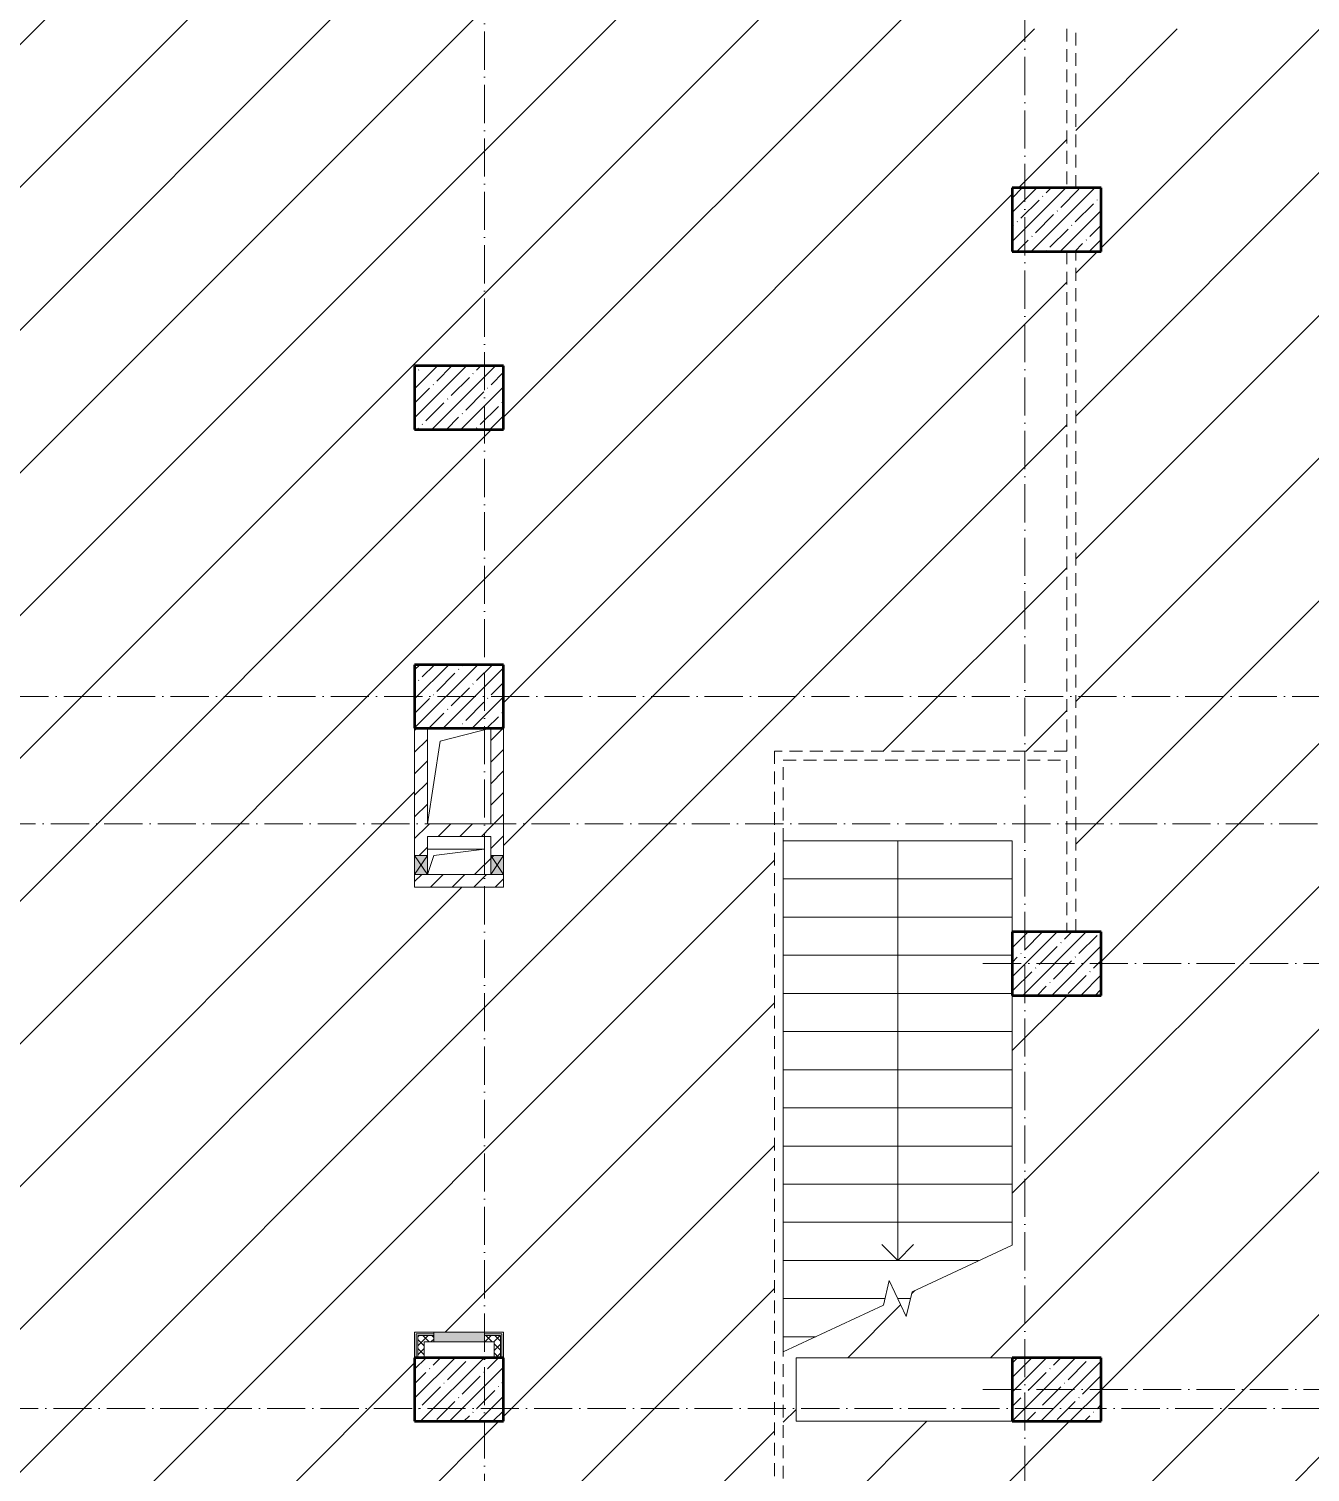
# Model space of a CAD drawing. Header units: millimetres. Extents: x -17017 to 628417, y -109036 to 199237.
# Drawn here: x 602083 to 612162, y 160265 to 171615 of the extents above; entities that cross this region are included whole.
import ezdxf

# ---------------------------------------------------------------- set-up
doc = ezdxf.new("R2010")
doc.units = ezdxf.units.MM
doc.linetypes.add('200_ШТРИХ_ш1п0_6_', pattern=[160, 100, -60])
doc.linetypes.add('50_200_ШТРИХ_1Т_ш5_п1_п1_', pattern=[700, 500, -100, 0, -100])
for name, color, linetype, lineweight in [('3.1) ЖБ окна 1.2 м', 102, 'Continuous', 30), ('A-DETL-____-OTLN-3', 7, '200_ШТРИХ_ш1п0_6_', 9), ('A-DETL-GENF-OTLN', 7, 'Continuous', 9), ('A-FLOR-____-OTLN', 7, 'Continuous', 9), ('A-GENM-____-OTLN', 7, 'Continuous', 9), ('A-GLAZ-____-OTLN', 7, 'Continuous', 9), ('A-WALL-____-MCUT', 7, 'Continuous', 13), ('A-WALL-____-MCUT-1', 7, 'Continuous', 9), ('A-WALL-____-OTLN', 7, 'Continuous', 9), ('A-WALL-____-PATT-1', 7, 'Continuous', 9), ('A-WALL-FNSH-MCUT-1', 7, 'Continuous', 9), ('S-COLS-____-MCUT', 7, 'Continuous', 50), ('S-COLS-____-OTLN', 7, 'Continuous', 9), ('S-GRID-____-OTLN-1', 7, '50_200_ШТРИХ_1Т_ш5_п1_п1_', 9), ('S-STRS-____-MBND', 7, 'Continuous', 9), ('S-STRS-____-OTLN-1', 7, 'Continuous', 9), ('стяжа', 7, 'Continuous', 30)]:
    doc.layers.add(name, color=color, linetype=linetype, lineweight=lineweight)
doc.layers.add('A-WALL-____-PATT-3', color=9, linetype='Continuous', lineweight=9, true_color=0x808080)
pattern_1 = [(45, (473308.1, 27070.75), (-561.266, 561.266), [])]
pattern_2 = [(45, (516567.8, 90784.41), (-84.85281, 84.85281), [])]
pattern_3 = [(45, (516567.8, 90784.41), (-35.35534, 35.35534), []), (135, (516567.8, 90784.41), (-35.35534, -35.35534), [])]

# ---------------------------------------------------------------- blocks, each defined once
blk = doc.blocks.new('BSC_Колонна _Прямоугольная - 500х700-V97-АР1_План отверстий 2 этажа в осях 1-64_Ю-ЯЯ')
at = {"layer": 'S-COLS-____-OTLN'}
h = blk.add_hatch(dxfattribs=at)
h.set_pattern_fill('FP_110', color=256, style=0, pattern_type=2)
h.set_pattern_definition([(315, (-70131.04, 93600), (114.04925, 114.04925), []), (315, (-70131.04, 93485.95), (114.04925, 114.04925), [201.613, -40.323, 3.353, -36.97])])
h.paths.add_polyline_path([(-250, -350), (250, -350), (250, 350), (-250, 350)], flags=0)
at = {"layer": 'S-COLS-____-MCUT'}
for p, q in [((250, 350), (-250, 350)), ((-250, 350), (-250, -350)), ((250, -350), (250, 350)), ((-250, -350), (250, -350))]:
    blk.add_line(p, q, dxfattribs=at)
blk = doc.blocks.new('BSC_Колонна _Прямоугольная - 500х700-V98-АР1_План отверстий 2 этажа в осях 1-64_Ю-ЯЯ')
at = {"layer": 'S-COLS-____-OTLN'}
h = blk.add_hatch(dxfattribs=at)
h.set_pattern_fill('FP_111', color=256, style=0, pattern_type=2)
h.set_pattern_definition([(315, (-73481.04, 93600), (114.04925, 114.04925), []), (315, (-73481.04, 93485.95), (114.04925, 114.04925), [201.613, -40.323, 3.353, -36.97])])
h.paths.add_polyline_path([(-250, -350), (250, -350), (250, 350), (-250, 350)], flags=0)
at = {"layer": 'S-COLS-____-MCUT'}
for p, q in [((250, 350), (-250, 350)), ((-250, 350), (-250, -350)), ((250, -350), (250, 350)), ((-250, -350), (250, -350))]:
    blk.add_line(p, q, dxfattribs=at)
blk = doc.blocks.new('BSC_Колонна _Прямоугольная - 500х700-V101-АР1_План отверстий 2 этажа в осях 1-64_Ю-ЯЯ')
at = {"layer": 'S-COLS-____-OTLN'}
h = blk.add_hatch(dxfattribs=at)
h.set_pattern_fill('FP_114', color=256, style=0, pattern_type=2)
h.set_pattern_definition([(315, (-79331.04, 93600), (114.04925, 114.04925), []), (315, (-79331.04, 93485.95), (114.04925, 114.04925), [201.613, -40.323, 3.353, -36.97])])
h.paths.add_polyline_path([(-250, -350), (250, -350), (250, 350), (-250, 350)], flags=0)
at = {"layer": 'S-COLS-____-MCUT'}
for p, q in [((250, 350), (-250, 350)), ((-250, 350), (-250, -350)), ((250, -350), (250, 350)), ((-250, -350), (250, -350))]:
    blk.add_line(p, q, dxfattribs=at)
blk = doc.blocks.new('BSC_Колонна _Прямоугольная - 500х700-V134-АР1_План отверстий 2 этажа в осях 1-64_Ю-ЯЯ')
at = {"layer": 'S-COLS-____-OTLN'}
h = blk.add_hatch(dxfattribs=at)
h.set_pattern_fill('FP_147', color=256, style=0, pattern_type=2)
h.set_pattern_definition([(315, (-70131.04, 88900), (114.04925, 114.04925), []), (315, (-70131.04, 88785.95), (114.04925, 114.04925), [201.613, -40.323, 3.353, -36.97])])
h.paths.add_polyline_path([(-250, -350), (250, -350), (250, 350), (-250, 350)], flags=0)
at = {"layer": 'S-COLS-____-MCUT'}
for p, q in [((250, 350), (-250, 350)), ((-250, 350), (-250, -350)), ((250, -350), (250, 350)), ((-250, -350), (250, -350))]:
    blk.add_line(p, q, dxfattribs=at)
blk = doc.blocks.new('BSC_Колонна _Прямоугольная - 500х700-V137-АР1_План отверстий 2 этажа в осях 1-64_Ю-ЯЯ')
at = {"layer": 'S-COLS-____-OTLN'}
h = blk.add_hatch(dxfattribs=at)
h.set_pattern_fill('FP_150', color=256, style=0, pattern_type=2)
h.set_pattern_definition([(315, (-75581.04, 88900), (114.04925, 114.04925), []), (315, (-75581.04, 88785.95), (114.04925, 114.04925), [201.613, -40.323, 3.353, -36.97])])
h.paths.add_polyline_path([(-250, -350), (250, -350), (250, 350), (-250, 350)], flags=0)
at = {"layer": 'S-COLS-____-MCUT'}
for p, q in [((250, 350), (-250, 350)), ((-250, 350), (-250, -350)), ((250, -350), (250, 350)), ((-250, -350), (250, -350))]:
    blk.add_line(p, q, dxfattribs=at)
blk = doc.blocks.new('BSC_Колонна _Прямоугольная - 500х700-V140-АР1_План отверстий 2 этажа в осях 1-64_Ю-ЯЯ')
at = {"layer": 'S-COLS-____-OTLN'}
h = blk.add_hatch(dxfattribs=at)
h.set_pattern_fill('FP_153', color=256, style=0, pattern_type=2)
h.set_pattern_definition([(315, (-77931.04, 88900), (114.04925, 114.04925), []), (315, (-77931.04, 88785.95), (114.04925, 114.04925), [201.613, -40.323, 3.353, -36.97])])
h.paths.add_polyline_path([(-250, -350), (250, -350), (250, 350), (-250, 350)], flags=0)
at = {"layer": 'S-COLS-____-MCUT'}
for p, q in [((250, 350), (-250, 350)), ((-250, 350), (-250, -350)), ((250, -350), (250, 350)), ((-250, -350), (250, -350))]:
    blk.add_line(p, q, dxfattribs=at)
blk = doc.blocks.new('AR_Отверстие прямоугольное _в плите_ - AR_Отверстие прямоугольное _в плите_-30552529-АР1_План отверстий 2 этажа в осях 1-64_Ю-ЯЯ')
at = {"layer": 'A-GENM-____-OTLN'}
for p, q in [((-150, 275), (250, 375)), ((-250, -375), (-150, 275))]:
    blk.add_line(p, q, dxfattribs=at)
blk = doc.blocks.new('AR_Отверстие прямоугольное _в плите_ - AR_Отверстие прямоугольное _в плите_-30553087-АР1_План отверстий 2 этажа в осях 1-64_Ю-ЯЯ')
at = {"layer": 'A-GENM-____-OTLN'}
for p, q in [((225, 100), (-225, 100)), ((-225, -100), (-175, 50)), ((-175, 50), (225, 100)), ((225, -100), (225, 100))]:
    blk.add_line(p, q, dxfattribs=at)
blk = doc.blocks.new('AR_Отверстие Ниша - Лючок-32406263-АР1_План отверстий 2 этажа в осях 1-64_Ю-ЯЯ')
at = {"layer": 'A-GLAZ-____-OTLN'}
blk.add_hatch(color=256, dxfattribs=at).paths.add_polyline_path([(-200, 37), (-200, -38), (200, -38), (200, 37)], flags=0)
for p, q in [((200, 37), (-200, 37)), ((-200, 37), (-200, -38)), ((200, -38), (200, 37)), ((-200, -38), (200, -38))]:
    blk.add_line(p, q, dxfattribs=at)
blk = doc.blocks.new('AR_Отверстие прямоугольное _в стене__БезПР - AR_Отверстие прямоугольное _в стене__БезПР-V203-АР1_План отверстий 2 этажа в осях 1-64_Ю-ЯЯ')
at = {"layer": 'A-GLAZ-____-OTLN'}
blk.add_hatch(color=256, dxfattribs=at).paths.add_polyline_path([(75, -50), (75, 50), (-75, 50), (-75, -50)], flags=0)
at = {"layer": 'A-DETL-GENF-OTLN'}
for p, q in [((-75, -50), (-75, 50)), ((-75, 50), (75, 50)), ((75, 50), (-75, -50)), ((-75, 50), (75, -50)), ((75, 50), (-75, 50)), ((-75, 50), (-75, -50)), ((75, 50), (75, -50)), ((75, -50), (75, 50)), ((75, -50), (-75, -50)), ((-75, -50), (75, -50))]:
    blk.add_line(p, q, dxfattribs=at)
blk = doc.blocks.new('2этаж')
at = {"layer": 'S-GRID-____-OTLN-1', "color": 251, "ltscale": 0.6, "true_color": 0x636466}
for p, q in [((73508.3, 549908.8), (73508.3, 498997)), ((77758.3, 498997), (77758.3, 549908.8)), ((33650.4, 534597), (88482.7, 534597)), ((18845.8, 533597), (88482.7, 533597)), ((77429.6, 532497), (88482.7, 532497)), ((77429.6, 529147), (88288.5, 529147)), ((88482.7, 528997), (33650.4, 528997))]:
    blk.add_line(p, q, dxfattribs=at)

msp = doc.modelspace()

# ---------------------------------------------------------------- hatches: boundary and pattern name
at = {"layer": 'A-WALL-____-PATT-1'}
h = msp.add_hatch(dxfattribs=at)
h.set_pattern_fill('FP_4', color=256, style=0, pattern_type=2)
h.set_pattern_definition(pattern_2)
h.paths.add_polyline_path([(605118, 165115), (605218, 165115), (605218, 166115), (605118, 166115)], flags=0)
h = msp.add_hatch(dxfattribs=at)
h.set_pattern_fill('FP_4', color=256, style=0, pattern_type=2)
h.set_pattern_definition(pattern_2)
h.paths.add_polyline_path([(605780, 165115), (605818, 165115), (605818, 166115), (605718, 166115), (605718, 165115), (605768, 165115)], flags=0)
h = msp.add_hatch(dxfattribs=at)
h.set_pattern_fill('FP_4', color=256, style=0, pattern_type=2)
h.set_pattern_definition(pattern_2)
h.paths.add_polyline_path([(605718, 165265), (605718, 165365), (605218, 165365), (605218, 165265)], flags=0)
h = msp.add_hatch(dxfattribs=at)
h.set_pattern_fill('FP_4', color=256, style=0, pattern_type=2)
h.set_pattern_definition(pattern_2)
h.paths.add_polyline_path([(605218, 164865), (605818, 164865), (605818, 164965), (605118, 164965), (605118, 164865)], flags=0)
at = {"layer": 'A-WALL-____-PATT-3'}
h = msp.add_hatch(dxfattribs=at)
h.set_pattern_fill('FP_7', color=256, style=0, pattern_type=2)
h.set_pattern_definition(pattern_3)
h.paths.add_polyline_path([(605143, 161290), (605268, 161290), (605268, 161340), (605143, 161340)], flags=0)
h.paths.add_polyline_path([(605793, 161290), (605793, 161340), (605668, 161340), (605668, 161290), (605743, 161290)], flags=0)
h = msp.add_hatch(dxfattribs=at)
h.set_pattern_fill('FP_7', color=256, style=0, pattern_type=2)
h.set_pattern_definition(pattern_3)
h.paths.add_polyline_path([(605193, 161165), (605193, 161290), (605143, 161290), (605143, 161165)], flags=0)
h = msp.add_hatch(dxfattribs=at)
h.set_pattern_fill('FP_7', color=256, style=0, pattern_type=2)
h.set_pattern_definition(pattern_3)
h.paths.add_polyline_path([(605793, 161165), (605793, 161290), (605743, 161290), (605743, 161165)], flags=0)
at = {"layer": 'стяжа'}
h = msp.add_hatch(dxfattribs=at)
h.set_pattern_fill('ANSI31', color=5, scale=250)
h.set_pattern_definition(pattern_1)
h.paths.add_polyline_path([(607948, 165935), (610248, 165935), (610248, 169865), (609818, 169865), (609818, 170365), (610248, 170365), (610248, 171615), (609818, 171615), (609818, 172315), (609818, 172815), (609018, 172815), (609018, 174009), (608949, 174009), (608949, 174015), (608818, 174015), (608818, 175615), (608812, 175615), (608812, 175690), (608818, 176215), (608393, 176215), (608393, 176209), (608318, 176209), (608318, 176215), (606518, 176215), (606518, 176209), (606443, 176209), (605818, 176215), (605818, 175965), (605318, 175965), (605318, 176215), (603518, 176215), (603518, 176209), (603443, 176209), (603068, 176212), (603068, 176115), (602868, 176115), (602868, 176215), (602468, 176215), (602468, 176209), (602393, 176209), (600593, 176215), (600593, 176209), (600518, 176209), (600168, 176213), (600168, 176115), (599968, 176115), (599968, 175965), (599968, 175640), (599974, 175640), (599974, 175565), (599968, 173940), (599974, 173940), (599974, 173871), (599974, 173865), (599974, 173790), (599970, 173215), (600368, 173215), (600368, 171815), (600368, 168865), (600368, 167465), (600368, 164515), (600368, 163115), (599498, 163115), (598148, 163115), (597518, 163115), (597468, 163115), (595018, 163115), (595018, 160665), (594768, 160665), (594768, 157865), (594768, 157365), (594068, 157365), (594068, 157865), (594068, 157965), (591818, 157965), (591578, 157965), (591578, 157425), (591578, 157365), (591518, 157365), (591518, 155685), (591518, 155435), (591518, 155280), (591578, 155280), (591578, 155065), (594968, 155065), (596468, 155065), (596468, 155071), (596543, 155071), (597068, 155065), (598168, 155065), (601418, 155065), (601418, 155071), (601493, 155071), (605818, 155065), (605818, 154165), (605818, 153665), (605818, 150665), (605818, 150165), (605818, 148140), (605824, 148140), (605824, 148065), (605778, 148065), (605778, 148060), (605612, 148060), (605612, 148140), (605618, 150165), (605118, 150165), (605118, 150565), (603964, 150565), (603918, 150565), (602918, 150565), (602872, 150565), (602718, 150565), (602718, 148215), (602718, 148165), (602718, 146165), (602843, 146165), (602843, 146171), (602918, 146171), (602924, 146171), (602993, 146171), (603228, 146165), (603678, 146165), (604068, 146165), (604118, 146165), (604233, 146165), (604433, 146165), (605318, 146165), (605318, 146465), (605818, 146465), (605818, 146859), (605749, 146859), (605687, 146865), (605749, 146865), (605824, 146865), (605824, 146790), (605818, 146465), (605818, 146165), (609818, 146165), (609818, 146465), (610248, 146465), (610248, 151915), (609818, 151915), (609818, 152415), (610248, 152415), (610248, 154915), (609818, 154915), (609818, 155345), (607948, 155345)])
h.paths.add_polyline_path([(600368, 161165), (600368, 160665), (600068, 160665), (599368, 160665), (599368, 161165), (600068, 161165)], flags=16)
h.paths.add_polyline_path([(600355, 161153), (600355, 160678), (600068, 160678), (600068, 161153)], flags=0)
h.paths.add_polyline_path([(605118, 161365), (605268, 161365), (605668, 161365), (605818, 161365), (605818, 161165), (605818, 160665), (605118, 160665), (605118, 161165)], flags=16)
h.paths.add_polyline_path([(605130, 161353), (605268, 161353), (605268, 161290), (605668, 161290), (605668, 161353), (605805, 161353), (605805, 161165), (605130, 161165)], flags=0)
h.paths.add_polyline_path([(605118, 164865), (605118, 164965), (605118, 165115), (605118, 166115), (605118, 166615), (605818, 166615), (605818, 166115), (605818, 165115), (605818, 164965), (605818, 164865)], flags=16)
h.paths.add_polyline_path([(605118, 164965), (605118, 165115), (605218, 165115), (605218, 165265), (605718, 165265), (605718, 165115), (605818, 165115), (605818, 164965), (605718, 164965), (605218, 164965)], flags=16)
h.paths.add_polyline_path([(605118, 164965), (605168, 165040), (605118, 165115), (605218, 165115), (605218, 164965)], flags=0)
h.paths.add_polyline_path([(605318, 166015), (605218, 165365), (605218, 165365), (605718, 165365), (605718, 166115)], flags=0)
h.paths.add_polyline_path([(605718, 164965), (605718, 165115), (605818, 165115), (605768, 165040), (605818, 164965)], flags=0)
h.paths.add_polyline_path([(605018, 158365), (605818, 158365), (605818, 157865), (605818, 157365), (605118, 157365), (605018, 157365)], flags=16)
h.paths.add_polyline_path([(605118, 158265), (605718, 158265), (605718, 157865), (605118, 157865)], flags=0)
h.paths.add_polyline_path([(600068, 157865), (600068, 157365), (600068, 157165), (600068, 156065), (600068, 155965), (599268, 155965), (599268, 157865), (599368, 157865)], flags=16)
h.paths.add_polyline_path([(599368, 157365), (599968, 157365), (599968, 157165), (600068, 157165), (600068, 156065), (599968, 156065), (599368, 156065)], flags=0)
h.paths.add_polyline_path([(600068, 157165), (600018, 156615), (600068, 156065), (599968, 156065), (599968, 157165)], flags=0)
h.paths.add_polyline_path([(605118, 168465), (605118, 168965), (605818, 168965), (605818, 168465)], flags=16)
h.paths.add_polyline_path([(605118, 172465), (605118, 172965), (605118, 173365), (605818, 173365), (605818, 172965), (605818, 172465)], flags=16)
h.paths.add_polyline_path([(605218, 172965), (605218, 173265), (605718, 173265), (605718, 172965)], flags=0)
h.paths.add_polyline_path([(608818, 171715), (608818, 173015), (608818, 173940), (608812, 173940), (608812, 174009), (608818, 174009), (608818, 173940), (608818, 173015), (608918, 173015), (608918, 171715)], flags=16)
h.paths.add_polyline_path([(608818, 171715), (608818, 173015), (608918, 173015), (608918, 171715)], flags=16)
h.paths.add_polyline_path([(605687, 146859), (605778, 146870), (605658, 146870), (605658, 146859)], flags=17)
h.paths.add_polyline_path([(605618, 146859), (605612, 146865), (605612, 146790), (605618, 146790)], flags=17)
h = msp.add_hatch(dxfattribs=at)
h.set_pattern_fill('ANSI31', color=5, scale=250)
h.set_pattern_definition(pattern_1)
h.paths.add_polyline_path([(617568, 160265), (617562, 160265), (617562, 160340), (617564, 160465), (617468, 160465), (617468, 160665), (617118, 160665), (617118, 161165), (617468, 161165), (617468, 161365), (617568, 161365), (617568, 161440), (617562, 161440), (617562, 161515), (617568, 163315), (617562, 163315), (617562, 163390), (617568, 164015), (617118, 164015), (617118, 164515), (617568, 164515), (617568, 166315), (617562, 166315), (617562, 166390), (617564, 166715), (617468, 166715), (617468, 166915), (617568, 166915), (617568, 167440), (617562, 167440), (617562, 167515), (617568, 169315), (617562, 169315), (617562, 169390), (617565, 169665), (617468, 169665), (617468, 169865), (617118, 169865), (617118, 170365), (617468, 170365), (617468, 170565), (617568, 170565), (617568, 172315), (617318, 172315), (617318, 172565), (615568, 172565), (615568, 171615), (615468, 171615), (614168, 171615), (613668, 171615), (612368, 171615), (610318, 171615), (610318, 170365), (610518, 170365), (610518, 169865), (610318, 169865), (610318, 164515), (610518, 164515), (610518, 164015), (609818, 164015), (609818, 163730), (609818, 163430), (609818, 163130), (609818, 162830), (609818, 162530), (609818, 162230), (609818, 162050), (609031, 161683), (608984, 161489), (608852, 161772), (608805, 161578), (608018, 161211), (608018, 155415), (609818, 155415), (610518, 155415), (610518, 154915), (610318, 154915), (610318, 152415), (610518, 152415), (610518, 151915), (610318, 151915), (610318, 146465), (610518, 146465), (610518, 146215), (613918, 146215), (617318, 146215), (617318, 146465), (617562, 146465), (617562, 146565), (617568, 151715), (617468, 151715), (617468, 151915), (617118, 151915), (617118, 152415), (617568, 152415), (617568, 154715), (617468, 154715), (617468, 154915), (617118, 154915), (617118, 155415), (617568, 155415)])
h.paths.add_polyline_path([(610518, 160665), (609818, 160665), (608118, 160665), (608118, 161165), (609818, 161165), (610518, 161165)], flags=16)

# ---------------------------------------------------------------- linework, layer by layer
at = {"layer": 'A-DETL-____-OTLN-3'}
for p, q in [((610248, 171615), (610248, 170365)), ((610318, 170365), (610318, 171615)), ((610248, 169865), (610248, 165935)), ((610318, 164515), (610318, 169865)), ((607948, 165935), (607948, 155345)), ((610248, 165935), (607948, 165935)), ((608018, 165230), (608018, 165865)), ((608018, 165865), (610248, 165865)), ((610248, 165865), (610248, 164515)), ((608018, 155415), (608018, 161211))]:
    msp.add_line(p, q, dxfattribs=at)
at = {"layer": 'A-FLOR-____-OTLN'}
for p, q in [((605218, 165165), (605668, 165165)), ((605668, 165165), (605668, 164965))]:
    msp.add_line(p, q, dxfattribs=at)
at = {"layer": 'A-WALL-____-MCUT'}
for p, q in [((605268, 161340), (605143, 161340)), ((605143, 161340), (605143, 161165)), ((605193, 161290), (605268, 161290)), ((605193, 161165), (605193, 161290)), ((605793, 161340), (605668, 161340)), ((605668, 161290), (605743, 161290)), ((605743, 161290), (605743, 161165)), ((605793, 161340), (605793, 161165))]:
    msp.add_line(p, q, dxfattribs=at)
at = {"layer": 'A-WALL-____-MCUT-1'}
for p, q in [((605268, 161353), (605130, 161353)), ((605130, 161353), (605130, 161165)), ((605805, 161353), (605668, 161353)), ((605805, 161353), (605805, 161165))]:
    msp.add_line(p, q, dxfattribs=at)
at = {"layer": 'A-WALL-____-OTLN'}
for p, q in [((608118, 161165), (609818, 161165)), ((608118, 161165), (608118, 160665)), ((609818, 160665), (608118, 160665))]:
    msp.add_line(p, q, dxfattribs=at)
at = {"layer": 'A-WALL-FNSH-MCUT-1'}
for p, q in [((605118, 166115), (605118, 165115)), ((605218, 165365), (605218, 166115)), ((605718, 166115), (605718, 165365)), ((605818, 165115), (605818, 166115)), ((605718, 165365), (605218, 165365)), ((605218, 165115), (605218, 165265)), ((605218, 165265), (605718, 165265)), ((605718, 165265), (605718, 165115)), ((605118, 164965), (605118, 164865)), ((605718, 164965), (605218, 164965)), ((605818, 164865), (605818, 164965)), ((605118, 164865), (605818, 164865)), ((605268, 161365), (605118, 161365)), ((605118, 161365), (605118, 161165)), ((605818, 161365), (605668, 161365)), ((605818, 161165), (605818, 161365))]:
    msp.add_line(p, q, dxfattribs=at)
at = {"layer": 'S-STRS-____-MBND'}
for p, q in [((609031, 161683), (609818, 162050)), ((608805, 161578), (608852, 161772)), ((608852, 161772), (608984, 161489)), ((608984, 161489), (609031, 161683)), ((608018, 161211), (608805, 161578))]:
    msp.add_line(p, q, dxfattribs=at)
at = {"layer": 'S-STRS-____-OTLN-1'}
for p, q in [((609818, 165230), (608018, 165230)), ((608018, 165230), (608018, 164930)), ((609818, 165230), (608018, 165230)), ((608918, 165230), (608918, 164930)), ((609818, 165230), (609818, 164930)), ((608018, 164930), (608018, 164630)), ((609818, 164930), (608018, 164930)), ((609818, 164930), (608018, 164930)), ((608918, 164930), (608918, 164630)), ((609818, 164930), (609818, 164630)), ((608018, 164630), (608018, 164330)), ((609818, 164630), (608018, 164630)), ((609818, 164630), (608018, 164630)), ((608918, 164630), (608918, 164330)), ((609818, 164630), (609818, 164515)), ((608018, 164330), (608018, 164030)), ((609818, 164330), (608018, 164330)), ((609818, 164330), (608018, 164330)), ((608918, 164330), (608918, 164030)), ((608018, 164030), (608018, 163730)), ((609818, 164030), (608018, 164030)), ((609818, 164030), (608018, 164030)), ((608918, 164030), (608918, 163730)), ((609818, 164015), (609818, 163730)), ((608018, 163730), (608018, 163430)), ((609818, 163730), (608018, 163730)), ((609818, 163730), (608018, 163730)), ((608918, 163730), (608918, 163430)), ((609818, 163730), (609818, 163430)), ((608018, 163430), (608018, 163130)), ((609818, 163430), (608018, 163430)), ((609818, 163430), (608018, 163430)), ((608918, 163430), (608918, 163130)), ((609818, 163430), (609818, 163130)), ((608018, 163130), (608018, 162830)), ((609818, 163130), (608018, 163130)), ((609818, 163130), (608018, 163130)), ((608918, 163130), (608918, 162830)), ((609818, 163130), (609818, 162830)), ((608018, 162830), (608018, 162530)), ((609818, 162830), (608018, 162830)), ((609818, 162830), (608018, 162830)), ((608918, 162830), (608918, 162530)), ((609818, 162830), (609818, 162530)), ((608018, 162530), (608018, 162230)), ((609818, 162530), (608018, 162530)), ((609818, 162530), (608018, 162530)), ((608918, 162530), (608918, 162230)), ((609818, 162530), (609818, 162230)), ((608018, 162230), (608018, 161930)), ((609818, 162230), (608018, 162230)), ((609818, 162230), (608018, 162230)), ((608918, 162230), (608918, 161930)), ((609818, 162230), (609818, 162050)), ((608918, 161930), (608793, 162055)), ((608918, 161930), (609043, 162055)), ((608018, 161930), (608018, 161630)), ((609561, 161930), (608018, 161930)), ((609561, 161930), (608018, 161930)), ((608018, 161630), (608018, 161330)), ((608817, 161630), (608018, 161630)), ((608817, 161630), (608018, 161630)), ((609018, 161630), (608918, 161630)), ((609018, 161630), (608918, 161630)), ((608018, 161330), (608018, 161211)), ((608274, 161330), (608018, 161330)), ((608274, 161330), (608018, 161330))]:
    msp.add_line(p, q, dxfattribs=at)

# ---------------------------------------------------------------- block references
at = {"layer": '3.1) ЖБ окна 1.2 м'}
msp.add_blockref('2этаж', (532159, -368232), dxfattribs=at)
at = {"layer": 'A-GENM-____-OTLN'}
for name, p in [('AR_Отверстие прямоугольное _в плите_ - AR_Отверстие прямоугольное _в плите_-30552529-АР1_План отверстий 2 этажа в осях 1-64_Ю-ЯЯ', (605468, 165740)), ('AR_Отверстие прямоугольное _в плите_ - AR_Отверстие прямоугольное _в плите_-30553087-АР1_План отверстий 2 этажа в осях 1-64_Ю-ЯЯ', (605443, 165065))]:
    msp.add_blockref(name, p, dxfattribs=at)
at = {"layer": 'A-GLAZ-____-OTLN'}
for name, p, rotation in [('AR_Отверстие прямоугольное _в стене__БезПР - AR_Отверстие прямоугольное _в стене__БезПР-V203-АР1_План отверстий 2 этажа в осях 1-64_Ю-ЯЯ', (605168, 165040), 270), ('AR_Отверстие прямоугольное _в стене__БезПР - AR_Отверстие прямоугольное _в стене__БезПР-V203-АР1_План отверстий 2 этажа в осях 1-64_Ю-ЯЯ', (605768, 165040), 270), ('AR_Отверстие Ниша - Лючок-32406263-АР1_План отверстий 2 этажа в осях 1-64_Ю-ЯЯ', (605468, 161328), 180)]:
    msp.add_blockref(name, p, dxfattribs=dict(at, rotation=rotation))
at = {"layer": 'S-COLS-____-OTLN', "rotation": 89.9999999999999}
for name, p in [('BSC_Колонна _Прямоугольная - 500х700-V101-АР1_План отверстий 2 этажа в осях 1-64_Ю-ЯЯ', (610168, 170115)), ('BSC_Колонна _Прямоугольная - 500х700-V140-АР1_План отверстий 2 этажа в осях 1-64_Ю-ЯЯ', (605468, 168715)), ('BSC_Колонна _Прямоугольная - 500х700-V137-АР1_План отверстий 2 этажа в осях 1-64_Ю-ЯЯ', (605468, 166365)), ('BSC_Колонна _Прямоугольная - 500х700-V98-АР1_План отверстий 2 этажа в осях 1-64_Ю-ЯЯ', (610168, 164265)), ('BSC_Колонна _Прямоугольная - 500х700-V134-АР1_План отверстий 2 этажа в осях 1-64_Ю-ЯЯ', (605468, 160915)), ('BSC_Колонна _Прямоугольная - 500х700-V97-АР1_План отверстий 2 этажа в осях 1-64_Ю-ЯЯ', (610168, 160915))]:
    msp.add_blockref(name, p, dxfattribs=at)

doc.saveas('drawing.dxf')
